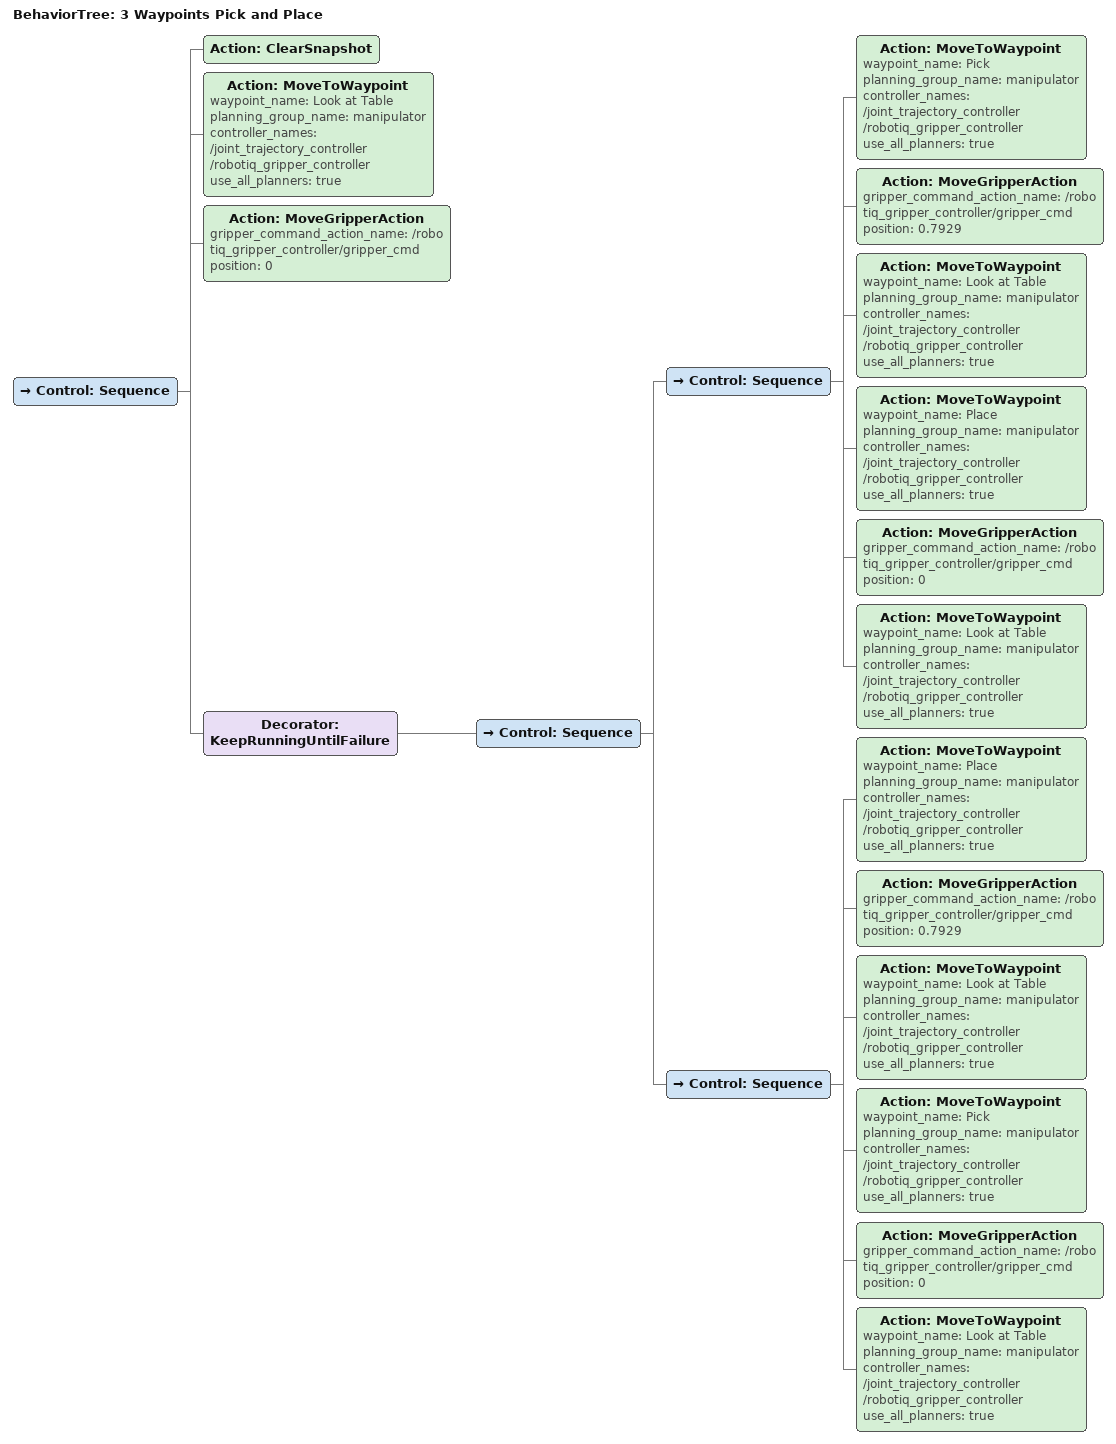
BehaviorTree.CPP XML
<?xml version="1.0"?>
<root BTCPP_format="4" main_tree_to_execute="3 Waypoints Pick and Place">
    <BehaviorTree ID="3 Waypoints Pick and Place" _description="Repeatedly pick up a small object, place it at desired destination, and then navigate to specified waypoint until failure">
        <Control ID="Sequence">
            <!-- Clear snapshot, move to center pose, and open gripper -->
            <Action ID="ClearSnapshot" />
            <Action ID="MoveToWaypoint" waypoint_name="Look at Table" planning_group_name="manipulator" controller_names="/joint_trajectory_controller /robotiq_gripper_controller" use_all_planners="true"/>
            <Action ID="MoveGripperAction" gripper_command_action_name="/robotiq_gripper_controller/gripper_cmd" position="0"/>
            <!-- Keep executing the pick and place sequence until failure -->
            <Decorator ID="KeepRunningUntilFailure">
                <Control ID="Sequence">
                    <!-- Pick object from "Pick", put it down at "Place", and go back to center pose -->
                    <Control ID="Sequence">
                        <Action ID="MoveToWaypoint" waypoint_name="Pick" planning_group_name="manipulator" controller_names="/joint_trajectory_controller /robotiq_gripper_controller" use_all_planners="true"/>
                        <Action ID="MoveGripperAction" gripper_command_action_name="/robotiq_gripper_controller/gripper_cmd" position="0.7929"/>
                        <Action ID="MoveToWaypoint" waypoint_name="Look at Table" planning_group_name="manipulator" controller_names="/joint_trajectory_controller /robotiq_gripper_controller" use_all_planners="true"/>
                        <Action ID="MoveToWaypoint" waypoint_name="Place" planning_group_name="manipulator" controller_names="/joint_trajectory_controller /robotiq_gripper_controller" use_all_planners="true"/>
                        <Action ID="MoveGripperAction" gripper_command_action_name="/robotiq_gripper_controller/gripper_cmd" position="0"/>
                        <Action ID="MoveToWaypoint" waypoint_name="Look at Table" planning_group_name="manipulator" controller_names="/joint_trajectory_controller /robotiq_gripper_controller" use_all_planners="true"/>
                    </Control>
                    <!-- Pick object from "Place", put it down at "Pick", and go back to center pose -->
                    <Control ID="Sequence">
                        <Action ID="MoveToWaypoint" waypoint_name="Place" planning_group_name="manipulator" controller_names="/joint_trajectory_controller /robotiq_gripper_controller" use_all_planners="true"/>
                        <Action ID="MoveGripperAction" gripper_command_action_name="/robotiq_gripper_controller/gripper_cmd" position="0.7929"/>
                        <Action ID="MoveToWaypoint" waypoint_name="Look at Table" planning_group_name="manipulator" controller_names="/joint_trajectory_controller /robotiq_gripper_controller" use_all_planners="true"/>
                        <Action ID="MoveToWaypoint" waypoint_name="Pick" planning_group_name="manipulator" controller_names="/joint_trajectory_controller /robotiq_gripper_controller" use_all_planners="true"/>
                        <Action ID="MoveGripperAction" gripper_command_action_name="/robotiq_gripper_controller/gripper_cmd" position="0"/>
                        <Action ID="MoveToWaypoint" waypoint_name="Look at Table" planning_group_name="manipulator" controller_names="/joint_trajectory_controller /robotiq_gripper_controller" use_all_planners="true"/>
                    </Control>
                </Control>
            </Decorator>
        </Control>
    </BehaviorTree>
</root>
